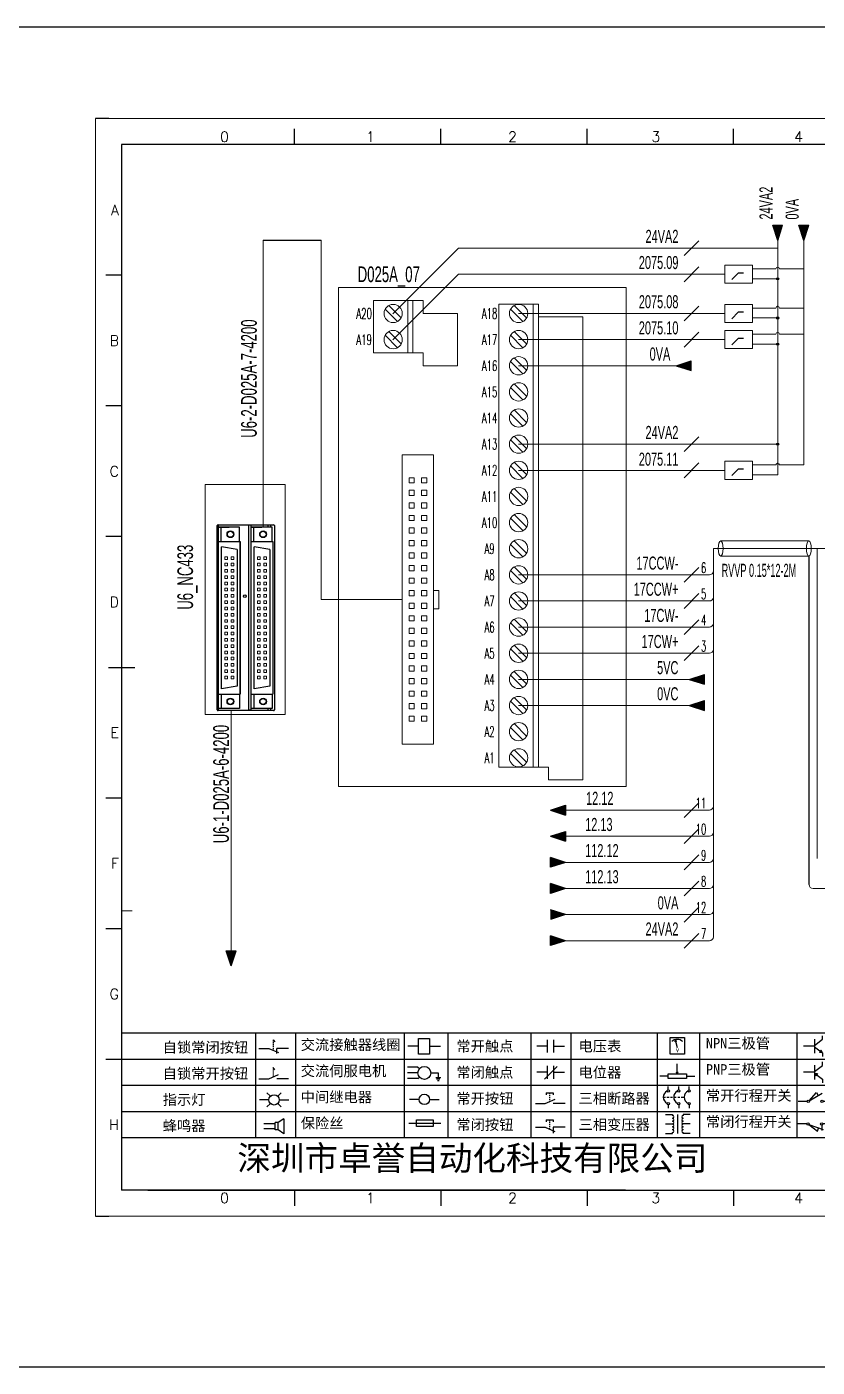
# Model space of a CAD drawing. Header units: millimetres. Extents: x 336 to 12810, y -1577 to 4105.
# Drawn here: x 10976.8 to 11127.9, y -364.4 to -108 of the extents above; entities that cross this region are included whole.
import ezdxf
from ezdxf.enums import TextEntityAlignment as Align

# ---------------------------------------------------------------- set-up
doc = ezdxf.new("R2010")
doc.units = ezdxf.units.MM
doc.linetypes.add('ACAD_ISO02W100', pattern=[15, 12, -3])
for name, color, linetype in [('AE_BOR', 1, 'Continuous'), ('SYMS', 7, 'Continuous'), ('Z_OM_GAIKEI', 7, 'Continuous')]:
    doc.layers.add(name, color=color, linetype=linetype)
doc.layers.add('Dimension', color=3, linetype='Continuous', lineweight=13)
doc.styles.get("Standard").update_dxf_attribs({"font": ''})
doc.styles.add('WD', font='romans.shx', dxfattribs={"width": 0.8, "bigfont": 'gbcbig.shx'})
doc.styles.add('样式 8', font='arial.ttf', dxfattribs={"width": 0.6, "height": 2.5})
doc.styles.add('汉字', font='')
doc.styles.get('Standard').set_extended_font_data('SimSun')
doc.styles.get('汉字').set_extended_font_data('新宋体')

# ---------------------------------------------------------------- blocks, each defined once
blk = doc.blocks.new('*U6')
at = {"linetype": 'ByBlock'}
for p, q in [((-1909.23, -780.45), (-1909.23, -780.67)), ((-1909.23, -780.45), (-1908.92, -780.84)), ((-1909.23, -780.84), (-1909.23, -781.05)), ((-1909.23, -781.23), (-1909.23, -781.44)), ((-1909.23, -781.61), (-1909.23, -781.83)), ((-1909.23, -782), (-1909.23, -782.21)), ((-1911.92, -782.07), (-1910.06, -782.07)), ((-1910.06, -782.07), (-1908.18, -782.88)), ((-1909.23, -782.38), (-1909.23, -782.43)), ((-1908.52, -783.07), (-1908.52, -782.07)), ((-1906.25, -782.07), (-1908.52, -782.07))]:
    blk.add_line(p, q, dxfattribs=at)
blk = doc.blocks.new('*U8')
at = {"linetype": 'ByBlock'}
for p, q in [((-1910.06, -792.89), (-1908.18, -792.08)), ((-1908.88, -791.17), (-1909.23, -790.71)), ((-1909.23, -790.71), (-1909.23, -790.92)), ((-1909.23, -791.09), (-1909.23, -791.31)), ((-1909.23, -791.48), (-1909.23, -791.69)), ((-1909.23, -791.86), (-1909.23, -792.08)), ((-1909.23, -792.25), (-1909.23, -792.47)), ((-1911.92, -792.89), (-1910.06, -792.89)), ((-1906.25, -792.89), (-1908.52, -792.89))]:
    blk.add_line(p, q, dxfattribs=at)
blk = doc.blocks.new('蜂鸣器')
at = {"linetype": 'ByBlock'}
for p, q in [((-1908.8, -796.48), (-1911.01, -796.48)), ((-1908.25, -796.26), (-1908.8, -796.26)), ((-1908.8, -797.68), (-1908.8, -796.26)), ((-1907.17, -795.53), (-1908.25, -796.26)), ((-1908.25, -797.68), (-1908.25, -796.26)), ((-1907.17, -795.53), (-1907.17, -798.41)), ((-1908.8, -797.46), (-1911.01, -797.46)), ((-1908.25, -797.68), (-1908.8, -797.68)), ((-1907.17, -798.41), (-1908.25, -797.68))]:
    blk.add_line(p, q, dxfattribs=at)
blk = doc.blocks.new('指示灯')
at = {"linetype": 'ByBlock'}
for p, q in [((-1854.25, -776.92), (-1856.06, -776.92)), ((-1854.62, -775.59), (-1853.97, -776.23)), ((-1851.9, -775.59), (-1852.54, -776.23)), ((-1852.26, -776.92), (-1850.45, -776.92)), ((-1854.62, -778.25), (-1853.97, -777.61)), ((-1851.9, -778.25), (-1852.54, -777.61))]:
    blk.add_line(p, q, dxfattribs=at)
blk.add_circle((-1853.26, -776.92), 0.992, dxfattribs=at)
blk = doc.blocks.new('交流接触器线圈')
at = {"linetype": 'ByBlock'}
for p, q in [((-1880.82, -781.77), (-1882.87, -781.77)), ((-1878.72, -781.77), (-1876.67, -781.77))]:
    blk.add_line(p, q, dxfattribs=at)
blk.add_lwpolyline([(-1880.82, -780.28), (-1878.72, -780.28), (-1878.72, -783.26), (-1880.82, -783.26)], close=True, dxfattribs=at)
blk = doc.blocks.new('交流伺服电机')
at = {"linetype": 'ByBlock'}
for p, q in [((-1880.97, -785.75), (-1882.94, -785.75)), ((-1880.97, -786.85), (-1882.94, -786.85)), ((-1880.97, -785.75), (-1880.65, -786.03)), ((-1878.49, -786.85), (-1877.07, -786.85)), ((-1877.07, -786.85), (-1877.07, -787.72)), ((-1880.97, -787.94), (-1882.94, -787.94)), ((-1880.97, -787.94), (-1880.65, -787.67)), ((-1877.54, -787.72), (-1876.59, -787.72)), ((-1877.38, -788.01), (-1876.75, -788.01)), ((-1877.23, -788.29), (-1876.9, -788.29))]:
    blk.add_line(p, q, dxfattribs=at)
blk.add_circle((-1879.73, -786.85), 1.24, dxfattribs=at)
blk = doc.blocks.new('中间继电器')
at = {"linetype": 'ByBlock'}
for p, q in [((-1880.72, -791.92), (-1882.54, -791.92)), ((-1878.74, -791.92), (-1876.92, -791.92))]:
    blk.add_line(p, q, dxfattribs=at)
blk.add_circle((-1879.73, -791.92), 0.992, dxfattribs=at)
blk = doc.blocks.new('保险丝')
at = {"linetype": 'ByBlock'}
blk.add_line((-1882.72, -796.49), (-1876.55, -796.49), dxfattribs=at)
blk.add_lwpolyline([(-1881.2, -795.86), (-1878.06, -795.86), (-1878.06, -797.12), (-1881.2, -797.12)], close=True, dxfattribs=at)
blk = doc.blocks.new('常开按钮')
at = {"linetype": 'ByBlock'}
for p, q in [((-1910.06, -787.73), (-1908.18, -786.93)), ((-1909.9, -785.68), (-1908.56, -785.68)), ((-1909.9, -785.68), (-1909.9, -786.07)), ((-1909.23, -785.68), (-1909.23, -785.89)), ((-1909.23, -786.06), (-1909.23, -786.28)), ((-1909.23, -786.45), (-1909.23, -786.67)), ((-1909.23, -786.84), (-1909.23, -787.05)), ((-1908.56, -785.68), (-1908.56, -786.07)), ((-1911.92, -787.73), (-1910.06, -787.73)), ((-1909.23, -787.22), (-1909.23, -787.38)), ((-1906.25, -787.73), (-1908.52, -787.73))]:
    blk.add_line(p, q, dxfattribs=at)
blk = doc.blocks.new('常开触点')
at = {"linetype": 'ByBlock'}
for p, q in [((-1853.82, -781.77), (-1855.88, -781.77)), ((-1853.82, -782.99), (-1853.82, -780.56)), ((-1852.6, -782.99), (-1852.6, -780.56)), ((-1852.6, -781.77), (-1850.55, -781.77))]:
    blk.add_line(p, q, dxfattribs=at)
blk = doc.blocks.new('常闭触点')
at = {"linetype": 'ByBlock'}
for p, q in [((-1853.82, -786.77), (-1855.88, -786.77)), ((-1852.01, -785.66), (-1854.43, -788.1)), ((-1853.82, -787.99), (-1853.82, -785.56)), ((-1852.6, -787.99), (-1852.6, -785.56)), ((-1852.6, -786.77), (-1850.55, -786.77))]:
    blk.add_line(p, q, dxfattribs=at)
blk = doc.blocks.new('常闭按钮')
at = {"linetype": 'ByBlock'}
for p, q in [((-1856.13, -792.28), (-1854.28, -792.28)), ((-1854.28, -792.28), (-1852.4, -793.09)), ((-1854.11, -790.83), (-1852.77, -790.83)), ((-1854.11, -790.83), (-1854.11, -791.22)), ((-1853.44, -790.83), (-1853.44, -791.04)), ((-1853.44, -791.21), (-1853.44, -791.43)), ((-1853.44, -791.6), (-1853.44, -791.82)), ((-1853.44, -791.99), (-1853.44, -792.2)), ((-1852.77, -790.83), (-1852.77, -791.22)), ((-1850.47, -792.28), (-1852.73, -792.28)), ((-1852.73, -792.28), (-1852.73, -793.43)), ((-1853.44, -792.37), (-1853.44, -792.53))]:
    blk.add_line(p, q, dxfattribs=at)
blk = doc.blocks.new('电压表')
at = {"linetype": 'ByBlock'}
for p, q in [((-1814.84, -780.75), (-1814.91, -781.13)), ((-1814.6, -781.05), (-1814.91, -781.13)), ((-1814.84, -780.75), (-1814.46, -782.26)), ((-1814.84, -780.75), (-1814.6, -781.05))]:
    blk.add_line(p, q, dxfattribs=at)
blk.add_lwpolyline([(-1815.84, -780.34), (-1813.07, -780.34), (-1813.07, -783.49), (-1815.84, -783.49)], close=True, dxfattribs=at)
blk.add_arc((-1814.46, -782.26), 1.56, 46.8313, 133.1687, dxfattribs=at)
at = {"linetype": 'ByBlock', "insert": (-1814.7, -782.39), "char_height": 0.75, "width": 0.6768, "attachment_point": 1}
blk.add_mtext('V', dxfattribs=at)
blk = doc.blocks.new('电位器')
at = {"linetype": 'ByBlock'}
for p, q in [((-1814.45, -787.3), (-1814.62, -786.96)), ((-1814.62, -786.96), (-1814.27, -786.96)), ((-1814.45, -787.3), (-1814.45, -785.39)), ((-1814.45, -787.3), (-1814.27, -786.96)), ((-1816.21, -787.75), (-1817.79, -787.75)), ((-1812.68, -787.75), (-1811.1, -787.75))]:
    blk.add_line(p, q, dxfattribs=at)
blk.add_lwpolyline([(-1816.21, -787.3), (-1812.68, -787.3), (-1812.68, -788.2), (-1816.21, -788.2)], close=True, dxfattribs=at)
blk = doc.blocks.new('三相断路器')
at = {"linetype": 'ByBlock'}
for p, q in [((-1816.17, -790.33), (-1816.17, -789.7)), ((-1814.17, -790.33), (-1814.17, -789.7)), ((-1812.18, -790.33), (-1812.18, -789.7)), ((-1817.14, -791.74), (-1816.72, -791.74)), ((-1816.45, -791.74), (-1816.03, -791.74)), ((-1815.76, -791.74), (-1815.34, -791.74)), ((-1815.07, -791.74), (-1814.65, -791.74)), ((-1814.38, -791.74), (-1813.96, -791.74)), ((-1813.69, -791.74), (-1813.27, -791.74)), ((-1816.17, -793.19), (-1816.17, -793.83)), ((-1814.17, -793.19), (-1814.17, -793.83)), ((-1812.18, -793.19), (-1812.18, -793.83))]:
    blk.add_line(p, q, dxfattribs=at)
for centre in [(-1816.17, -790.55), (-1814.17, -790.55), (-1812.18, -790.55), (-1816.17, -792.98), (-1814.17, -792.98), (-1812.18, -792.98)]:
    blk.add_circle(centre, 0.219, dxfattribs=at)
for centre in [(-1815.81, -791.74), (-1813.82, -791.74), (-1811.83, -791.74)]:
    blk.add_arc(centre, 1.32, 115.5791, 244.4209, dxfattribs=at)
blk = doc.blocks.new('三相变压器')
at = {"linetype": 'ByBlock'}
for p, q in [((-1816.69, -795.03), (-1815.37, -795.03)), ((-1816.69, -796.87), (-1815.37, -796.87)), ((-1815.37, -795.03), (-1815.37, -795.24)), ((-1814.34, -798.7), (-1814.34, -795.04)), ((-1812, -795.03), (-1813.32, -795.03)), ((-1813.32, -795.03), (-1813.32, -795.24)), ((-1812, -796.87), (-1813.32, -796.87)), ((-1816.69, -798.71), (-1815.37, -798.71)), ((-1815.37, -798.71), (-1815.37, -798.5)), ((-1813.32, -798.71), (-1813.32, -798.5)), ((-1812, -798.71), (-1813.32, -798.71))]:
    blk.add_line(p, q, dxfattribs=at)
for centre, start, end in [((-1815.37, -795.51), 270, 90), ((-1815.37, -796.06), 270, 90), ((-1815.37, -796.6), 270, 90), ((-1815.37, -797.14), 270, 90), ((-1815.37, -797.68), 270, 90), ((-1813.32, -795.51), 90, 270), ((-1813.32, -796.06), 90, 270), ((-1813.32, -796.6), 90, 270), ((-1813.32, -797.14), 90, 270), ((-1813.32, -797.68), 90, 270), ((-1815.37, -798.23), 270, 90), ((-1813.32, -798.23), 90, 270)]:
    blk.add_arc(centre, 0.271, start, end, dxfattribs=at)
blk = doc.blocks.new('NPN三极管')
at = {"linetype": 'ByBlock'}
for p, q in [((-1785.73, -781.97), (-1787.81, -781.97)), ((-1785.73, -780.61), (-1785.73, -783.32)), ((-1785.73, -781.82), (-1784.15, -780.66)), ((-1784.15, -780.66), (-1784.15, -779.98)), ((-1785.73, -782.11), (-1784.15, -783.27)), ((-1784.41, -782.73), (-1784.74, -783.18)), ((-1784.15, -783.27), (-1784.74, -783.18)), ((-1784.15, -783.27), (-1784.41, -782.73)), ((-1784.15, -783.27), (-1784.15, -783.96))]:
    blk.add_line(p, q, dxfattribs=at)
blk = doc.blocks.new('PNP三极管')
at = {"linetype": 'ByBlock'}
for p, q in [((-1784.9, -786.74), (-1786.98, -786.74)), ((-1784.9, -785.38), (-1784.9, -788.09)), ((-1784.9, -786.59), (-1783.32, -785.43)), ((-1784.9, -786.88), (-1783.32, -788.04)), ((-1784.9, -786.88), (-1784.31, -786.97)), ((-1784.9, -786.88), (-1784.64, -787.42)), ((-1784.31, -786.97), (-1784.64, -787.42)), ((-1783.32, -785.43), (-1783.32, -784.75)), ((-1783.32, -788.04), (-1783.32, -788.73))]:
    blk.add_line(p, q, dxfattribs=at)
blk = doc.blocks.new('常开行程开关')
at = {"linetype": 'ByBlock'}
for p, q in [((-1786.29, -792.3), (-1788.01, -792.3)), ((-1785.89, -792.17), (-1784.52, -790.62)), ((-1785.89, -792.17), (-1783.43, -790.72)), ((-1784.52, -790.62), (-1784.19, -791.17)), ((-1781.48, -792.3), (-1783.21, -792.3))]:
    blk.add_line(p, q, dxfattribs=at)
for centre in [(-1786.07, -792.3), (-1783.42, -792.3)]:
    blk.add_circle(centre, 0.219, dxfattribs=at)
blk = doc.blocks.new('常闭行程开关')
at = {"linetype": 'ByBlock'}
for p, q in [((-1786.34, -796.62), (-1788.07, -796.62)), ((-1785.93, -796.72), (-1783.25, -797.7)), ((-1785.93, -796.72), (-1784.3, -798)), ((-1784.3, -798), (-1784.08, -797.4)), ((-1783.48, -796.84), (-1783.48, -797.85)), ((-1781.54, -796.62), (-1783.26, -796.62))]:
    blk.add_line(p, q, dxfattribs=at)
for centre in [(-1786.12, -796.62), (-1783.48, -796.62)]:
    blk.add_circle(centre, 0.219, dxfattribs=at)
blk = doc.blocks.new('电控横A4')
for p, q in [((292, -5), (5, -5)), ((5, -5), (5, -205)), ((10.03, -205), (289.53, -205)), ((130.8, -205), (190.75, -205))]:
    blk.add_line(p, q)
at = {"lineweight": 9, "ltscale": 0.1}
for p, q in [((5, -151.57), (7, -151.57)), ((101.34, -205), (130.8, -205)), ((129.44, -205), (129.44, -205)), ((129.44, -205), (129.44, -205)), ((129.44, -205), (129.44, -205)), ((129.44, -205), (129.44, -205))]:
    blk.add_line(p, q, dxfattribs=at)
at = {"linetype": 'ByBlock'}
for p, q in [((292, -175), (5, -175)), ((292, -180), (5, -180)), ((292, -185), (5, -185)), ((292, -190), (5, -190)), ((292, -195), (5, -195))]:
    blk.add_line(p, q, dxfattribs=at)
at = {"color": 0, "lineweight": -2}
for p, q in [((30.58, -175), (30.58, -195)), ((38.26, -175), (38.26, -195)), ((59.05, -175), (59.05, -195)), ((67.4, -175), (67.4, -195)), ((83.26, -175), (83.26, -195)), ((90.91, -175), (90.91, -195)), ((107.4, -175), (107.4, -195)), ((115.5, -175), (115.5, -195)), ((134.12, -175), (134.12, -195))]:
    blk.add_line(p, q, dxfattribs=at)
at = {"color": 0, "ltscale": 2}
blk.add_line((101.34, -205), (5, -205), dxfattribs=at)
at = {"layer": 'AE_BOR', "lineweight": 30}
for p, q in [((2.53, 0), (0, 0)), ((0, -210), (2.53, -210))]:
    blk.add_line(p, q, dxfattribs=at)
at = {"layer": 'AE_BOR', "color": 1, "lineweight": 15}
for p, q in [((0, 0), (297, 0)), ((0, -210), (0, 0)), ((297, -210), (0, -210))]:
    blk.add_line(p, q, dxfattribs=at)
at = {"layer": 'AE_BOR'}
for p, q in [((38.03, -5), (38.03, -2)), ((66.03, -5), (66.03, -2)), ((94.03, -5), (94.03, -2)), ((122.03, -5), (122.03, -2)), ((5, -30), (2, -30)), ((5, -55), (2, -55)), ((5, -80), (2, -80)), ((5, -130), (2, -130)), ((5, -155), (2, -155)), ((5, -180), (2, -180)), ((38.03, -205), (38.03, -208)), ((66.03, -205), (66.03, -208)), ((94.03, -205), (94.03, -208)), ((122.03, -205), (122.03, -208))]:
    blk.add_line(p, q, dxfattribs=at)
at = {"layer": 'AE_BOR', "color": 2, "lineweight": 30}
blk.add_line((2.5, -105), (7.5, -105), dxfattribs=at)
at = {"linetype": 'ByBlock'}
for name, p in [('*U6', (1943.19, 604.18)), ('交流接触器线圈', (1942.62, 604.27)), ('常开触点', (1940.27, 604.3)), ('电压表', (1925.71, 604.52)), ('NPN三极管', (1923.2, 604.5)), ('*U8', (1943.19, 609.18)), ('交流伺服电机', (1942.62, 604.27)), ('常闭触点', (1940.27, 604.3)), ('电位器', (1925.71, 604.52)), ('PNP三极管', (1922.37, 604.27)), ('指示灯', (1887.41, 589.18)), ('中间继电器', (1942.62, 604.27)), ('常开按钮', (1996.06, 599.3)), ('三相断路器', (1925.71, 604.52)), ('常开行程开关', (1922.37, 604.27)), ('蜂鸣器', (1943.19, 604.18)), ('保险丝', (1942.62, 604.27)), ('常闭按钮', (1940.27, 599.3)), ('三相变压器', (1925.71, 604.52)), ('常闭行程开关', (1922.37, 604.27))]:
    blk.add_blockref(name, p, dxfattribs=at)
at = {"char_height": 2, "attachment_point": 1, "style": '汉字'}
for s, insert in [('{\\fKaiTi_GB2312|b0|i0|c134|p49;自锁常闭按钮}', (12.86, -176.69)), ('{\\fKaiTi_GB2312|b0|i0|c134|p49;交流接触器线圈}', (39.25, -176.19)), ('{\\fKaiTi_GB2312|b0|i0|c134|p49;常开触点}', (69.01, -176.48)), ('{\\fKaiTi_GB2312|b0|i0|c134|p49;电压表}', (92.37, -176.47)), ('{\\fKaiTi_GB2312|b0|i0|c134|p49;NPN三极管}', (116.73, -175.91)), ('{\\fKaiTi_GB2312|b0|i0|c134|p49;自锁常开按钮}', (12.86, -181.69)), ('{\\fKaiTi_GB2312|b0|i0|c134|p49;交流伺服电机}', (39.25, -181.19)), ('{\\fKaiTi_GB2312|b0|i0|c134|p49;常闭触点}', (69.01, -181.48)), ('{\\fKaiTi_GB2312|b0|i0|c134|p49;电位器}', (92.37, -181.47)), ('{\\fKaiTi_GB2312|b0|i0|c134|p49;PNP三极管}', (116.73, -180.91)), ('{\\fKaiTi_GB2312|b0|i0|c134|p49;指示灯}', (12.86, -186.69)), ('{\\fKaiTi_GB2312|b0|i0|c134|p49;中间继电器}', (39.25, -186.19)), ('{\\fKaiTi_GB2312|b0|i0|c134|p49;常开按钮}', (69.01, -186.48)), ('{\\fKaiTi_GB2312|b0|i0|c134|p49;三相断路器}', (92.37, -186.47)), ('{\\fKaiTi_GB2312|b0|i0|c134|p49;常开行程开关}', (116.73, -185.91)), ('{\\fKaiTi_GB2312|b0|i0|c134|p49;蜂鸣器}', (12.86, -191.69)), ('{\\fKaiTi_GB2312|b0|i0|c134|p49;保险丝}', (39.25, -191.19)), ('{\\fKaiTi_GB2312|b0|i0|c134|p49;常闭按钮}', (69.01, -191.48)), ('{\\fKaiTi_GB2312|b0|i0|c134|p49;三相变压器}', (92.37, -191.47)), ('{\\fKaiTi_GB2312|b0|i0|c134|p49;常闭行程开关}', (116.73, -190.91))]:
    blk.add_mtext(s, dxfattribs=dict(at, insert=insert))
at = {"color": 0, "lineweight": -2, "insert": (27.14, -196.53), "char_height": 4.7064, "width": 96.1138, "attachment_point": 1}
blk.add_mtext('深圳市卓誉自动化科技有限公司', dxfattribs=at)
at = {"layer": 'AE_BOR', "style": 'WD'}
for s, p in [('0', (24.67, -4.5)), ('1', (52.6, -4.5)), ('2', (79.75, -4.5)), ('3', (107.15, -4.5)), ('4', (134.45, -4.5)), ('0', (24.67, -207.5)), ('1', (52.6, -207.5)), ('2', (79.75, -207.5)), ('3', (107.15, -207.5)), ('4', (134.45, -207.5))]:
    blk.add_text(s, height=2, dxfattribs=at).set_placement(p, align=Align.CENTER)
for s, p in [('A', (4.5, -17.5)), ('B', (4.5, -42.5)), ('C', (4.5, -67.5)), ('D', (4.5, -92.5)), ('E', (4.5, -117.5)), ('F', (4.5, -142.5)), ('G', (4.5, -167.5)), ('H', (4.5, -192.5))]:
    blk.add_text(s, height=2, dxfattribs=at).set_placement(p, align=Align.MIDDLE_RIGHT)
blk = doc.blocks.new('WDDOT')
blk.add_hatch(color=256).paths.add_polyline_path([(0.5, 0, 1), (-0.5, 0, 1)])
blk.add_circle((0, 0), 0.5)

msp = doc.modelspace()

# ---------------------------------------------------------------- hatches: boundary and pattern name
for points in [[(11119.402, -145.917), (11120.338, -148.836), (11121.273, -145.917)], [(11124.402, -145.917), (11125.338, -148.836), (11126.273, -145.917)], [(11120.534, -156.164, 1), (11120.141, -156.164, 1)], [(11120.534, -163.664, 1), (11120.141, -163.664, 1)], [(11120.534, -168.664, 1), (11120.141, -168.664, 1)], [(11100.901, -172.804), (11103.819, -173.739), (11103.819, -171.869)], [(11120.534, -187.804, 1), (11120.141, -187.804, 1)], [(11103.401, -232.804), (11106.319, -233.739), (11106.319, -231.869)], [(11103.401, -237.804), (11106.319, -238.739), (11106.319, -236.869)], [(11076.869, -257.808), (11079.788, -258.743), (11079.788, -256.873)], [(11076.869, -262.804), (11079.788, -263.739), (11079.788, -261.869)], [(11076.869, -268.735), (11076.869, -266.865), (11079.788, -267.8)], [(11076.869, -271.865), (11079.788, -272.8), (11076.869, -273.735)], [(11079.788, -277.8), (11076.869, -278.735), (11076.869, -276.865)], [(11076.869, -281.865), (11079.788, -282.8), (11076.869, -283.735)], [(11014.887, -284.701), (11015.822, -287.62), (11016.757, -284.701)]]:
    msp.add_hatch(color=256).paths.add_polyline_path(points)

# ---------------------------------------------------------------- linework, layer by layer
for p, q in [((11119.402, -145.917), (11121.273, -145.917)), ((11120.338, -148.836), (11119.402, -145.917)), ((11120.338, -148.836), (11121.273, -145.917)), ((11124.402, -145.917), (11126.273, -145.917)), ((11125.338, -148.836), (11124.402, -145.917)), ((11125.338, -148.836), (11126.273, -145.917)), ((11100.901, -172.804), (11103.819, -171.869)), ((11100.901, -172.804), (11103.819, -173.739)), ((11103.819, -173.739), (11103.819, -171.869)), ((11126.345, -272.062), (11126.345, -209.205)), ((11103.401, -232.804), (11106.319, -231.869)), ((11103.401, -232.804), (11106.319, -233.739)), ((11106.319, -233.739), (11106.319, -231.869)), ((11103.401, -237.804), (11106.319, -236.869)), ((11103.401, -237.804), (11106.319, -238.739)), ((11106.319, -238.739), (11106.319, -236.869)), ((11076.869, -257.808), (11079.788, -256.873)), ((11076.869, -257.808), (11079.788, -258.743)), ((11079.788, -256.873), (11079.788, -258.743)), ((11076.869, -262.804), (11079.788, -261.869)), ((11076.869, -262.804), (11079.788, -263.739)), ((11079.788, -261.869), (11079.788, -263.739)), ((11079.788, -267.8), (11076.869, -266.865)), ((11076.869, -268.735), (11076.869, -266.865)), ((11079.788, -267.8), (11076.869, -268.735)), ((11079.788, -272.8), (11076.869, -271.865)), ((11076.869, -273.735), (11076.869, -271.865)), ((11079.788, -272.8), (11076.869, -273.735)), ((11079.788, -277.8), (11076.869, -276.865)), ((11079.788, -277.8), (11076.869, -278.735)), ((11076.869, -283.735), (11076.869, -281.865)), ((11079.788, -282.8), (11076.869, -281.865)), ((11079.788, -282.8), (11076.869, -283.735)), ((11014.887, -284.701), (11016.757, -284.701)), ((11015.822, -287.62), (11014.887, -284.701)), ((11015.822, -287.62), (11016.757, -284.701))]:
    msp.add_line(p, q)
at = {"color": 3, "lineweight": 0}
for p, q in [((11021.921, -203.66), (11021.921, -148.794)), ((11033.033, -148.794), (11033.033, -217.521)), ((11070.793, -192.808), (11110.255, -192.808)), ((11165.403, -207.745), (11108.033, -207.745)), ((11070.793, -212.804), (11107.283, -212.804)), ((11048.545, -217.521), (11033.033, -217.521)), ((11070.793, -217.804), (11107.283, -217.804)), ((11070.793, -222.804), (11107.283, -222.804)), ((11070.793, -227.804), (11107.283, -227.804)), ((11015.822, -284.701), (11015.822, -238.779))]:
    msp.add_line(p, q, dxfattribs=at)
at = {"color": 3}
msp.add_line((11021.921, -148.794), (11033.033, -148.794), dxfattribs=at)
at = {"lineweight": 0}
for p, q in [((11046.773, -162.841), (11059.311, -150.304)), ((11059.311, -150.304), (11120.338, -150.304)), ((11120.338, -193.668), (11120.338, -148.836)), ((11125.338, -191.774), (11125.338, -148.836)), ((11046.773, -167.841), (11059.311, -155.304)), ((11059.311, -155.304), (11110.255, -155.304)), ((11115.511, -154.27), (11119.992, -154.27)), ((11115.511, -156.164), (11120.338, -156.164)), ((11120.665, -154.27), (11125.338, -154.27)), ((11043.029, -170.304), (11043.029, -160.304)), ((11052.524, -160.304), (11043.029, -160.304)), ((11049.593, -170.304), (11049.593, -160.304)), ((11050.593, -170.304), (11050.593, -160.304)), ((11052.524, -162.804), (11052.524, -160.304)), ((11067.011, -249.591), (11067.011, -161.017)), ((11074.575, -161.017), (11067.011, -161.017)), ((11073.575, -249.591), (11073.575, -161.017)), ((11074.575, -249.591), (11074.575, -161.017)), ((11059.087, -162.804), (11052.524, -162.804)), ((11059.087, -162.804), (11059.087, -172.804)), ((11070.793, -162.804), (11110.255, -162.804)), ((11083.07, -163.471), (11074.575, -163.471)), ((11083.07, -163.471), (11083.07, -252.045)), ((11115.511, -161.77), (11119.992, -161.77)), ((11115.511, -163.664), (11120.338, -163.664)), ((11120.665, -161.77), (11125.338, -161.77)), ((11070.793, -167.804), (11110.255, -167.804)), ((11115.511, -166.77), (11119.992, -166.77)), ((11115.511, -168.664), (11120.338, -168.664)), ((11120.665, -166.77), (11125.338, -166.77)), ((11052.524, -170.304), (11043.029, -170.304)), ((11052.524, -172.804), (11052.524, -170.304)), ((11059.087, -172.804), (11052.524, -172.804)), ((11070.793, -172.804), (11100.901, -172.804)), ((11070.793, -187.804), (11120.338, -187.804)), ((11115.511, -191.774), (11119.992, -191.774)), ((11120.665, -191.774), (11125.338, -191.774)), ((11115.511, -193.668), (11120.338, -193.668)), ((11109.462, -206.281), (11126.305, -206.279)), ((11108.033, -207.745), (11108.033, -282.05)), ((11109.442, -209.21), (11126.305, -209.21)), ((11127.889, -267.058), (11127.889, -207.745)), ((11070.793, -232.804), (11103.401, -232.804)), ((11070.793, -237.804), (11103.401, -237.804)), ((11076.506, -249.591), (11067.011, -249.591)), ((11076.506, -252.045), (11076.506, -249.591)), ((11083.07, -252.045), (11076.506, -252.045)), ((11079.788, -257.808), (11107.283, -257.808)), ((11079.788, -262.804), (11107.283, -262.804)), ((11079.788, -267.8), (11107.283, -267.8)), ((11079.788, -272.8), (11107.283, -272.8)), ((11165.403, -272.812), (11127.095, -272.812)), ((11079.788, -277.8), (11107.283, -277.8)), ((11079.788, -282.8), (11107.283, -282.8))]:
    msp.add_line(p, q, dxfattribs=at)
at = {"linetype": 'ACAD_ISO02W100'}
for p, q in [((11112.777, -155.069), (11111.585, -156.298)), ((11113.784, -155.072), (11112.777, -155.069)), ((11112.777, -162.569), (11111.585, -163.798)), ((11113.784, -162.572), (11112.777, -162.569)), ((11112.777, -167.569), (11111.585, -168.798)), ((11113.784, -167.572), (11112.777, -167.569)), ((11112.777, -192.573), (11111.585, -193.802)), ((11113.784, -192.576), (11112.777, -192.573))]:
    msp.add_line(p, q, dxfattribs=at)
at = {"color": 1}
msp.add_lwpolyline([(10218.735, -107.963), (11306.27, -107.963), (11306.27, -364.374), (10218.735, -364.374)], close=True, dxfattribs=at)
at = {"lineweight": 0}
for points in [[(11110.255, -157.03), (11110.255, -153.578), (11115.511, -153.578), (11115.511, -157.03)], [(11036.357, -253.294), (11036.357, -157.804), (11091.357, -157.804), (11091.357, -253.294)], [(11036.357, -253.294), (11036.357, -157.804), (11091.357, -157.804), (11091.357, -253.294)], [(11110.255, -164.53), (11110.255, -161.078), (11115.511, -161.078), (11115.511, -164.53)], [(11110.255, -169.53), (11110.255, -166.078), (11115.511, -166.078), (11115.511, -169.53)], [(11048.545, -245.171), (11048.545, -189.871), (11054.545, -189.871), (11054.545, -245.171)], [(11110.255, -194.534), (11110.255, -191.082), (11115.511, -191.082), (11115.511, -194.534)], [(11050.845, -195.221), (11049.845, -195.221), (11049.845, -194.221), (11050.845, -194.221)], [(11053.245, -195.221), (11052.245, -195.221), (11052.245, -194.221), (11053.245, -194.221)], [(11026.187, -239.529), (11010.837, -239.529), (11010.837, -195.513), (11026.187, -195.513)], [(11050.845, -197.621), (11049.845, -197.621), (11049.845, -196.621), (11050.845, -196.621)], [(11053.245, -197.621), (11052.245, -197.621), (11052.245, -196.621), (11053.245, -196.621)], [(11050.845, -200.021), (11049.845, -200.021), (11049.845, -199.021), (11050.845, -199.021)], [(11053.245, -200.021), (11052.245, -200.021), (11052.245, -199.021), (11053.245, -199.021)], [(11050.845, -202.421), (11049.845, -202.421), (11049.845, -201.421), (11050.845, -201.421)], [(11053.245, -202.421), (11052.245, -202.421), (11052.245, -201.421), (11053.245, -201.421)], [(11050.845, -204.821), (11049.845, -204.821), (11049.845, -203.821), (11050.845, -203.821)], [(11053.245, -204.821), (11052.245, -204.821), (11052.245, -203.821), (11053.245, -203.821)], [(11050.845, -207.221), (11049.845, -207.221), (11049.845, -206.221), (11050.845, -206.221)], [(11053.245, -207.221), (11052.245, -207.221), (11052.245, -206.221), (11053.245, -206.221)], [(11014.649, -209.38), (11015.149, -209.38), (11015.149, -209.88), (11014.649, -209.88)], [(11015.849, -209.38), (11016.349, -209.38), (11016.349, -209.88), (11015.849, -209.88)], [(11020.899, -209.38), (11021.399, -209.38), (11021.399, -209.88), (11020.899, -209.88)], [(11022.099, -209.38), (11022.599, -209.38), (11022.599, -209.88), (11022.099, -209.88)], [(11050.845, -209.621), (11049.845, -209.621), (11049.845, -208.621), (11050.845, -208.621)], [(11053.245, -209.621), (11052.245, -209.621), (11052.245, -208.621), (11053.245, -208.621)], [(11014.649, -210.58), (11015.149, -210.58), (11015.149, -211.08), (11014.649, -211.08)], [(11014.649, -211.78), (11015.149, -211.78), (11015.149, -212.28), (11014.649, -212.28)], [(11015.849, -210.58), (11016.349, -210.58), (11016.349, -211.08), (11015.849, -211.08)], [(11015.849, -211.78), (11016.349, -211.78), (11016.349, -212.28), (11015.849, -212.28)], [(11020.899, -210.58), (11021.399, -210.58), (11021.399, -211.08), (11020.899, -211.08)], [(11020.899, -211.78), (11021.399, -211.78), (11021.399, -212.28), (11020.899, -212.28)], [(11022.099, -210.58), (11022.599, -210.58), (11022.599, -211.08), (11022.099, -211.08)], [(11022.099, -211.78), (11022.599, -211.78), (11022.599, -212.28), (11022.099, -212.28)], [(11050.845, -212.021), (11049.845, -212.021), (11049.845, -211.021), (11050.845, -211.021)], [(11053.245, -212.021), (11052.245, -212.021), (11052.245, -211.021), (11053.245, -211.021)], [(11014.649, -212.98), (11015.149, -212.98), (11015.149, -213.48), (11014.649, -213.48)], [(11014.649, -214.18), (11015.149, -214.18), (11015.149, -214.68), (11014.649, -214.68)], [(11014.649, -215.38), (11015.149, -215.38), (11015.149, -215.88), (11014.649, -215.88)], [(11015.849, -212.98), (11016.349, -212.98), (11016.349, -213.48), (11015.849, -213.48)], [(11015.849, -214.18), (11016.349, -214.18), (11016.349, -214.68), (11015.849, -214.68)], [(11015.849, -215.38), (11016.349, -215.38), (11016.349, -215.88), (11015.849, -215.88)], [(11020.899, -212.98), (11021.399, -212.98), (11021.399, -213.48), (11020.899, -213.48)], [(11020.899, -214.18), (11021.399, -214.18), (11021.399, -214.68), (11020.899, -214.68)], [(11020.899, -215.38), (11021.399, -215.38), (11021.399, -215.88), (11020.899, -215.88)], [(11022.099, -212.98), (11022.599, -212.98), (11022.599, -213.48), (11022.099, -213.48)], [(11022.099, -214.18), (11022.599, -214.18), (11022.599, -214.68), (11022.099, -214.68)], [(11022.099, -215.38), (11022.599, -215.38), (11022.599, -215.88), (11022.099, -215.88)], [(11050.845, -214.421), (11049.845, -214.421), (11049.845, -213.421), (11050.845, -213.421)], [(11053.245, -214.421), (11052.245, -214.421), (11052.245, -213.421), (11053.245, -213.421)], [(11014.649, -216.58), (11015.149, -216.58), (11015.149, -217.08), (11014.649, -217.08)], [(11014.649, -217.78), (11015.149, -217.78), (11015.149, -218.28), (11014.649, -218.28)], [(11015.849, -216.58), (11016.349, -216.58), (11016.349, -217.08), (11015.849, -217.08)], [(11015.849, -217.78), (11016.349, -217.78), (11016.349, -218.28), (11015.849, -218.28)], [(11020.899, -216.58), (11021.399, -216.58), (11021.399, -217.08), (11020.899, -217.08)], [(11020.899, -217.78), (11021.399, -217.78), (11021.399, -218.28), (11020.899, -218.28)], [(11022.099, -216.58), (11022.599, -216.58), (11022.599, -217.08), (11022.099, -217.08)], [(11022.099, -217.78), (11022.599, -217.78), (11022.599, -218.28), (11022.099, -218.28)], [(11050.845, -216.821), (11049.845, -216.821), (11049.845, -215.821), (11050.845, -215.821)], [(11053.245, -216.821), (11052.245, -216.821), (11052.245, -215.821), (11053.245, -215.821)], [(11055.545, -219.271), (11054.545, -219.271), (11054.545, -215.771), (11055.545, -215.771)], [(11014.649, -218.98), (11015.149, -218.98), (11015.149, -219.48), (11014.649, -219.48)], [(11014.649, -220.18), (11015.149, -220.18), (11015.149, -220.68), (11014.649, -220.68)], [(11015.849, -218.98), (11016.349, -218.98), (11016.349, -219.48), (11015.849, -219.48)], [(11015.849, -220.18), (11016.349, -220.18), (11016.349, -220.68), (11015.849, -220.68)], [(11020.899, -218.98), (11021.399, -218.98), (11021.399, -219.48), (11020.899, -219.48)], [(11020.899, -220.18), (11021.399, -220.18), (11021.399, -220.68), (11020.899, -220.68)], [(11022.099, -218.98), (11022.599, -218.98), (11022.599, -219.48), (11022.099, -219.48)], [(11022.099, -220.18), (11022.599, -220.18), (11022.599, -220.68), (11022.099, -220.68)], [(11050.845, -219.221), (11049.845, -219.221), (11049.845, -218.221), (11050.845, -218.221)], [(11053.245, -219.221), (11052.245, -219.221), (11052.245, -218.221), (11053.245, -218.221)], [(11014.649, -221.38), (11015.149, -221.38), (11015.149, -221.88), (11014.649, -221.88)], [(11014.649, -222.58), (11015.149, -222.58), (11015.149, -223.08), (11014.649, -223.08)], [(11015.849, -221.38), (11016.349, -221.38), (11016.349, -221.88), (11015.849, -221.88)], [(11015.849, -222.58), (11016.349, -222.58), (11016.349, -223.08), (11015.849, -223.08)], [(11020.899, -221.38), (11021.399, -221.38), (11021.399, -221.88), (11020.899, -221.88)], [(11020.899, -222.58), (11021.399, -222.58), (11021.399, -223.08), (11020.899, -223.08)], [(11022.099, -221.38), (11022.599, -221.38), (11022.599, -221.88), (11022.099, -221.88)], [(11022.099, -222.58), (11022.599, -222.58), (11022.599, -223.08), (11022.099, -223.08)], [(11050.845, -221.621), (11049.845, -221.621), (11049.845, -220.621), (11050.845, -220.621)], [(11050.845, -224.021), (11049.845, -224.021), (11049.845, -223.021), (11050.845, -223.021)], [(11053.245, -221.621), (11052.245, -221.621), (11052.245, -220.621), (11053.245, -220.621)], [(11053.245, -224.021), (11052.245, -224.021), (11052.245, -223.021), (11053.245, -223.021)], [(11014.649, -223.78), (11015.149, -223.78), (11015.149, -224.28), (11014.649, -224.28)], [(11014.649, -224.98), (11015.149, -224.98), (11015.149, -225.48), (11014.649, -225.48)], [(11015.849, -223.78), (11016.349, -223.78), (11016.349, -224.28), (11015.849, -224.28)], [(11015.849, -224.98), (11016.349, -224.98), (11016.349, -225.48), (11015.849, -225.48)], [(11020.899, -223.78), (11021.399, -223.78), (11021.399, -224.28), (11020.899, -224.28)], [(11020.899, -224.98), (11021.399, -224.98), (11021.399, -225.48), (11020.899, -225.48)], [(11022.099, -223.78), (11022.599, -223.78), (11022.599, -224.28), (11022.099, -224.28)], [(11022.099, -224.98), (11022.599, -224.98), (11022.599, -225.48), (11022.099, -225.48)], [(11050.845, -226.421), (11049.845, -226.421), (11049.845, -225.421), (11050.845, -225.421)], [(11053.245, -226.421), (11052.245, -226.421), (11052.245, -225.421), (11053.245, -225.421)], [(11014.649, -226.18), (11015.149, -226.18), (11015.149, -226.68), (11014.649, -226.68)], [(11014.649, -227.38), (11015.149, -227.38), (11015.149, -227.88), (11014.649, -227.88)], [(11015.849, -226.18), (11016.349, -226.18), (11016.349, -226.68), (11015.849, -226.68)], [(11015.849, -227.38), (11016.349, -227.38), (11016.349, -227.88), (11015.849, -227.88)], [(11020.899, -226.18), (11021.399, -226.18), (11021.399, -226.68), (11020.899, -226.68)], [(11020.899, -227.38), (11021.399, -227.38), (11021.399, -227.88), (11020.899, -227.88)], [(11022.099, -226.18), (11022.599, -226.18), (11022.599, -226.68), (11022.099, -226.68)], [(11022.099, -227.38), (11022.599, -227.38), (11022.599, -227.88), (11022.099, -227.88)], [(11050.845, -228.821), (11049.845, -228.821), (11049.845, -227.821), (11050.845, -227.821)], [(11053.245, -228.821), (11052.245, -228.821), (11052.245, -227.821), (11053.245, -227.821)], [(11014.649, -228.58), (11015.149, -228.58), (11015.149, -229.08), (11014.649, -229.08)], [(11014.649, -229.78), (11015.149, -229.78), (11015.149, -230.28), (11014.649, -230.28)], [(11015.849, -228.58), (11016.349, -228.58), (11016.349, -229.08), (11015.849, -229.08)], [(11015.849, -229.78), (11016.349, -229.78), (11016.349, -230.28), (11015.849, -230.28)], [(11020.899, -228.58), (11021.399, -228.58), (11021.399, -229.08), (11020.899, -229.08)], [(11020.899, -229.78), (11021.399, -229.78), (11021.399, -230.28), (11020.899, -230.28)], [(11022.099, -228.58), (11022.599, -228.58), (11022.599, -229.08), (11022.099, -229.08)], [(11022.099, -229.78), (11022.599, -229.78), (11022.599, -230.28), (11022.099, -230.28)], [(11050.845, -231.221), (11049.845, -231.221), (11049.845, -230.221), (11050.845, -230.221)], [(11053.245, -231.221), (11052.245, -231.221), (11052.245, -230.221), (11053.245, -230.221)], [(11014.649, -230.98), (11015.149, -230.98), (11015.149, -231.48), (11014.649, -231.48)], [(11014.649, -232.18), (11015.149, -232.18), (11015.149, -232.68), (11014.649, -232.68)], [(11015.849, -230.98), (11016.349, -230.98), (11016.349, -231.48), (11015.849, -231.48)], [(11015.849, -232.18), (11016.349, -232.18), (11016.349, -232.68), (11015.849, -232.68)], [(11020.899, -230.98), (11021.399, -230.98), (11021.399, -231.48), (11020.899, -231.48)], [(11020.899, -232.18), (11021.399, -232.18), (11021.399, -232.68), (11020.899, -232.68)], [(11022.099, -230.98), (11022.599, -230.98), (11022.599, -231.48), (11022.099, -231.48)], [(11022.099, -232.18), (11022.599, -232.18), (11022.599, -232.68), (11022.099, -232.68)], [(11050.845, -233.621), (11049.845, -233.621), (11049.845, -232.621), (11050.845, -232.621)], [(11053.245, -233.621), (11052.245, -233.621), (11052.245, -232.621), (11053.245, -232.621)], [(11050.845, -236.021), (11049.845, -236.021), (11049.845, -235.021), (11050.845, -235.021)], [(11053.245, -236.021), (11052.245, -236.021), (11052.245, -235.021), (11053.245, -235.021)], [(11050.845, -238.421), (11049.845, -238.421), (11049.845, -237.421), (11050.845, -237.421)], [(11053.245, -238.421), (11052.245, -238.421), (11052.245, -237.421), (11053.245, -237.421)], [(11050.845, -240.821), (11049.845, -240.821), (11049.845, -239.821), (11050.845, -239.821)], [(11053.245, -240.821), (11052.245, -240.821), (11052.245, -239.821), (11053.245, -239.821)]]:
    msp.add_lwpolyline(points, close=True, dxfattribs=at)
for points in [[(11048.35, -163.636), (11045.979, -161.265)], [(11072.333, -163.636), (11069.961, -161.265)], [(11045.271, -161.972), (11047.643, -164.343)], [(11069.254, -161.972), (11071.625, -164.343)], [(11048.35, -168.636), (11045.979, -166.265)], [(11072.333, -168.636), (11069.961, -166.265)], [(11045.271, -166.972), (11047.643, -169.343)], [(11069.254, -166.972), (11071.625, -169.343)], [(11072.333, -173.636), (11069.961, -171.265)], [(11069.254, -171.972), (11071.625, -174.343)], [(11072.333, -178.636), (11069.961, -176.265)], [(11069.254, -176.972), (11071.625, -179.343)], [(11069.254, -181.972), (11071.625, -184.343)], [(11072.333, -183.636), (11069.961, -181.265)], [(11069.254, -186.972), (11071.625, -189.343)], [(11072.333, -188.636), (11069.961, -186.265)], [(11069.254, -191.972), (11071.625, -194.343)], [(11072.333, -193.636), (11069.961, -191.265)], [(11069.254, -196.972), (11071.625, -199.343)], [(11072.333, -198.636), (11069.961, -196.265)], [(11069.254, -201.972), (11071.625, -204.343)], [(11072.333, -203.636), (11069.961, -201.265)], [(11069.254, -206.972), (11071.625, -209.343)], [(11072.333, -208.636), (11069.961, -206.265)], [(11069.254, -211.972), (11071.625, -214.343)], [(11072.333, -213.636), (11069.961, -211.265)], [(11069.254, -216.972), (11071.625, -219.343)], [(11072.333, -218.636), (11069.961, -216.265)], [(11069.254, -221.972), (11071.625, -224.343)], [(11072.333, -223.636), (11069.961, -221.265)], [(11069.254, -226.972), (11071.625, -229.343)], [(11072.333, -228.636), (11069.961, -226.265)], [(11069.254, -231.972), (11071.625, -234.343)], [(11072.333, -233.636), (11069.961, -231.265)], [(11069.254, -236.972), (11071.625, -239.343)], [(11072.333, -238.636), (11069.961, -236.265)], [(11069.254, -241.972), (11071.625, -244.343)], [(11072.333, -243.636), (11069.961, -241.265)], [(11069.254, -246.972), (11071.625, -249.343)], [(11072.333, -248.636), (11069.961, -246.265)]]:
    msp.add_lwpolyline(points, dxfattribs=at)
for centre in [(11120.338, -156.164), (11120.338, -163.664), (11120.338, -168.664), (11120.338, -187.804)]:
    msp.add_circle(centre, 0.197)
for centre in [(11046.811, -162.804), (11070.793, -162.804), (11046.811, -167.804), (11070.793, -167.804), (11070.793, -172.804), (11070.793, -177.804), (11070.793, -182.804), (11070.793, -187.804), (11070.793, -192.804), (11070.793, -197.804), (11070.793, -202.804), (11070.793, -207.804), (11070.793, -212.804), (11070.793, -217.804), (11070.793, -222.804), (11070.793, -227.804), (11070.793, -232.804), (11070.793, -237.804), (11070.793, -242.804), (11070.793, -247.804)]:
    msp.add_circle(centre, 1.75, dxfattribs=at)
for centre, radius, start, end in [((11120.329, -154.27), 0.336, 0, 180), ((11120.329, -161.77), 0.336, 0, 180), ((11120.329, -166.77), 0.336, 0, 180), ((11120.329, -191.774), 0.336, 0, 180), ((11107.283, -257.054), 0.75, 270, 0), ((11107.283, -262.054), 0.75, 270, 0), ((11107.283, -267.05), 0.75, 270, 0), ((11107.283, -272.05), 0.75, 270, 0), ((11127.095, -272.062), 0.75, 180, 270), ((11107.283, -277.05), 0.75, 270, 0), ((11107.283, -282.05), 0.75, 270, 0)]:
    msp.add_arc(centre, radius, start, end, dxfattribs=at)
at = {"color": 3, "lineweight": 0}
for centre in [(11107.283, -212.054), (11107.283, -217.054), (11107.283, -222.054), (11107.283, -227.054)]:
    msp.add_arc(centre, 0.75, 270, 0, dxfattribs=at)
at = {"lineweight": 0}
msp.add_ellipse((11109.442, -207.745), major_axis=(0, 1.465), ratio=0.3169375, dxfattribs=at)
at = {"lineweight": 0, "extrusion": (0, 0, -1)}
msp.add_ellipse((11126.305, -207.745), major_axis=(0, 1.465), ratio=0.3169375, dxfattribs=at)
at = {"layer": 'Dimension', "lineweight": 0}
for p, q in [((11102.426, -151.718), (11105.254, -148.89)), ((11102.426, -156.718), (11105.254, -153.89)), ((11102.426, -164.218), (11105.254, -161.39)), ((11102.426, -169.218), (11105.254, -166.39)), ((11102.426, -189.218), (11105.254, -186.39)), ((11102.426, -194.222), (11105.254, -191.394)), ((11102.426, -214.218), (11105.254, -211.39)), ((11102.426, -219.218), (11105.254, -216.39)), ((11102.426, -224.218), (11105.254, -221.39)), ((11102.426, -229.218), (11105.254, -226.39)), ((11102.426, -259.218), (11105.254, -256.39)), ((11102.426, -264.218), (11105.254, -261.39)), ((11102.426, -269.214), (11105.254, -266.386)), ((11102.426, -274.214), (11105.254, -271.386)), ((11102.426, -279.214), (11105.254, -276.386)), ((11102.426, -284.214), (11105.254, -281.386))]:
    msp.add_line(p, q, dxfattribs=at)
at = {"layer": 'Z_OM_GAIKEI'}
for p, q in [((11013.187, -238.629), (11013.187, -203.379)), ((11013.337, -203.229), (11023.937, -203.229)), ((11013.437, -238.629), (11013.437, -203.229)), ((11013.437, -238.4), (11013.437, -203.66)), ((11013.437, -203.66), (11015.437, -203.66)), ((11017.436, -203.66), (11013.437, -203.66)), ((11013.936, -206.41), (11013.936, -203.66)), ((11017.436, -206.41), (11017.436, -203.66)), ((11019.187, -238.629), (11019.187, -203.229)), ((11019.687, -238.629), (11019.687, -203.229)), ((11019.687, -238.4), (11019.687, -203.66)), ((11019.687, -203.66), (11021.687, -203.66)), ((11023.686, -203.66), (11019.687, -203.66)), ((11020.186, -206.41), (11020.186, -203.66)), ((11022.937, -203.66), (11022.937, -203.229)), ((11023.437, -203.66), (11023.437, -203.229)), ((11023.686, -206.41), (11023.686, -203.66)), ((11024.087, -203.379), (11024.087, -238.629)), ((11013.437, -206.41), (11017.562, -206.41)), ((11013.437, -206.41), (11017.562, -206.41)), ((11013.999, -234.61), (11013.999, -207.45)), ((11016.999, -207.95), (11013.999, -207.45)), ((11017.562, -206.41), (11017.562, -235.65)), ((11017.562, -235.65), (11017.562, -206.41)), ((11019.687, -206.41), (11023.812, -206.41)), ((11019.687, -206.41), (11023.812, -206.41)), ((11020.249, -234.61), (11020.249, -207.45)), ((11023.249, -207.95), (11020.249, -207.45)), ((11023.812, -206.41), (11023.812, -235.65)), ((11016.999, -207.95), (11016.999, -234.11)), ((11023.249, -207.95), (11023.249, -234.11)), ((11013.437, -235.65), (11017.562, -235.65)), ((11013.936, -235.65), (11013.936, -238.4)), ((11016.999, -234.11), (11013.999, -234.61)), ((11017.436, -235.65), (11017.436, -238.4)), ((11019.687, -235.65), (11023.812, -235.65)), ((11020.186, -235.65), (11020.186, -238.4)), ((11023.249, -234.11), (11020.249, -234.61)), ((11023.686, -235.65), (11023.686, -238.4)), ((11017.436, -238.4), (11013.437, -238.4)), ((11023.686, -238.4), (11019.687, -238.4)), ((11022.937, -238.679), (11022.937, -238.4)), ((11023.437, -238.679), (11023.437, -238.4)), ((11013.187, -238.629), (11013.437, -238.629)), ((11023.937, -238.779), (11013.337, -238.779)), ((11019.187, -238.629), (11019.687, -238.629)), ((11022.937, -238.679), (11023.437, -238.679))]:
    msp.add_line(p, q, dxfattribs=at)
for centre, radius in [((11015.686, -205.035), 0.65), ((11015.686, -205.035), 0.575), ((11021.936, -205.035), 0.65), ((11021.936, -205.035), 0.575), ((11018.437, -216.879), 0.25), ((11015.686, -237.025), 0.65), ((11015.686, -237.025), 0.575), ((11021.936, -237.025), 0.65), ((11021.936, -237.025), 0.575)]:
    msp.add_circle(centre, radius, dxfattribs=at)
for centre, start, end in [((11013.337, -203.379), 90, 180.00001), ((11023.937, -203.379), 0, 90), ((11013.337, -238.629), 180.00001, 270), ((11023.937, -238.629), 270, 0)]:
    msp.add_arc(centre, 0.15, start, end, dxfattribs=at)

# ---------------------------------------------------------------- block references
msp.add_blockref('电控横A4', (10989.883, -125.494))
at = {"layer": 'SYMS', "color": 0, "lineweight": -3, "xscale": 0.25, "yscale": 0.25, "zscale": 0.25, "rotation": 90}
for p in [(11120.338, -156.164), (11120.338, -163.664), (11120.338, -168.664), (11120.338, -187.804)]:
    msp.add_blockref('WDDOT', p, dxfattribs=at)
at = {"layer": 'SYMS', "lineweight": -3, "xscale": 0.25, "yscale": 0.25, "zscale": 0.25, "rotation": 90}
for p in [(11120.338, -156.164), (11120.338, -163.664), (11120.338, -168.664), (11120.338, -187.804)]:
    msp.add_blockref('WDDOT', p, dxfattribs=at)

# ---------------------------------------------------------------- texts
at = {"lineweight": 0, "style": 'WD', "width": 0.6}
for s, p in [('A20', (11041.261, -162.804)), ('A18', (11065.243, -162.804)), ('A19', (11041.261, -167.804)), ('A17', (11065.243, -167.804)), ('A16', (11065.243, -172.804)), ('A15', (11065.243, -177.804)), ('A14', (11065.243, -182.804)), ('A13', (11065.243, -187.804)), ('A12', (11065.243, -192.804)), ('A11', (11065.243, -197.804)), ('A10', (11065.243, -202.804)), ('A9', (11065.243, -207.804)), ('A8', (11065.243, -212.804)), ('A7', (11065.243, -217.804)), ('A6', (11065.243, -222.804)), ('A5', (11065.243, -227.804)), ('A4', (11065.243, -232.804)), ('A3', (11065.243, -237.804)), ('A2', (11065.243, -242.804)), ('A1', (11065.243, -247.804))]:
    msp.add_text(s, height=2, dxfattribs=at).set_placement(p, align=Align.MIDDLE)
for s, p in [('6', (11106.692, -212.446)), ('5', (11106.692, -217.446)), ('4', (11106.692, -222.446)), ('3', (11106.692, -227.446)), ('11', (11106.692, -257.446)), ('10', (11106.692, -262.446)), ('9', (11106.692, -267.442)), ('8', (11106.692, -272.442)), ('12', (11106.692, -277.442)), ('7', (11106.692, -282.442))]:
    msp.add_text(s, height=2, dxfattribs=at).set_placement(p, align=Align.RIGHT)
at = {"layer": 'Dimension', "lineweight": 0, "style": '样式 8', "width": 0.6}
for s, height, p in [('24VA2', 2.5, (11119.353, -144.836)), ('0VA', 2.5, (11124.353, -144.836)), ('U6-2-D025A-7-4200', 3, (11020.723, -186.584)), ('U6_NC433', 3, (11008.543, -219.472)), ('U6-1-D025A-6-4200', 3, (11015.399, -264.138))]:
    msp.add_text(s, height=height, rotation=90, dxfattribs=at).set_placement(p)
for s, p in [('24VA2', (11101.356, -149.304)), ('0VA', (11099.809, -171.804)), ('17CCW-', (11101.356, -211.804)), ('17CCW+', (11101.356, -216.804)), ('17CW-', (11101.356, -221.804)), ('17CW+', (11101.356, -226.804)), ('5VC', (11101.356, -231.804)), ('0VC', (11101.356, -236.804))]:
    msp.add_text(s, height=2.5, dxfattribs=at).set_placement(p, align=Align.RIGHT)
msp.add_text('D025A_07', height=3, dxfattribs=at).set_placement((11040.031, -156.804))
at = {"layer": 'Dimension', "color": 6, "lineweight": 0, "style": '样式 8', "width": 0.6}
for s, p in [('2075.09', (11101.356, -154.304)), ('2075.08', (11101.356, -161.804)), ('2075.10', (11101.356, -166.804)), ('2075.11', (11101.356, -191.924))]:
    msp.add_text(s, height=2.5, dxfattribs=at).set_placement(p, align=Align.RIGHT)
at = {"layer": 'Dimension', "color": 3, "lineweight": 0, "style": '样式 8', "width": 0.6}
for s, p in [('24VA2', (11101.356, -186.808)), ('0VA', (11101.356, -276.8)), ('24VA2', (11101.356, -281.8))]:
    msp.add_text(s, height=2.5, dxfattribs=at).set_placement(p, align=Align.RIGHT)
at = {"layer": 'Dimension', "color": 1, "lineweight": 0, "style": '样式 8', "width": 0.5}
msp.add_text('RVVP 0.15*12-2M', height=2.5, dxfattribs=at).set_placement((11109.617, -210.689), align=Align.TOP_LEFT)
at = {"layer": 'Dimension', "color": 3, "lineweight": 0, "style": '样式 8', "width": 0.6}
for s, p in [('12.12', (11083.693, -256.804)), ('12.13', (11083.519, -261.804)), ('112.12', (11083.519, -266.8)), ('112.13', (11083.519, -271.8))]:
    msp.add_text(s, height=2.5, dxfattribs=at).set_placement(p)

doc.saveas('drawing.dxf')
